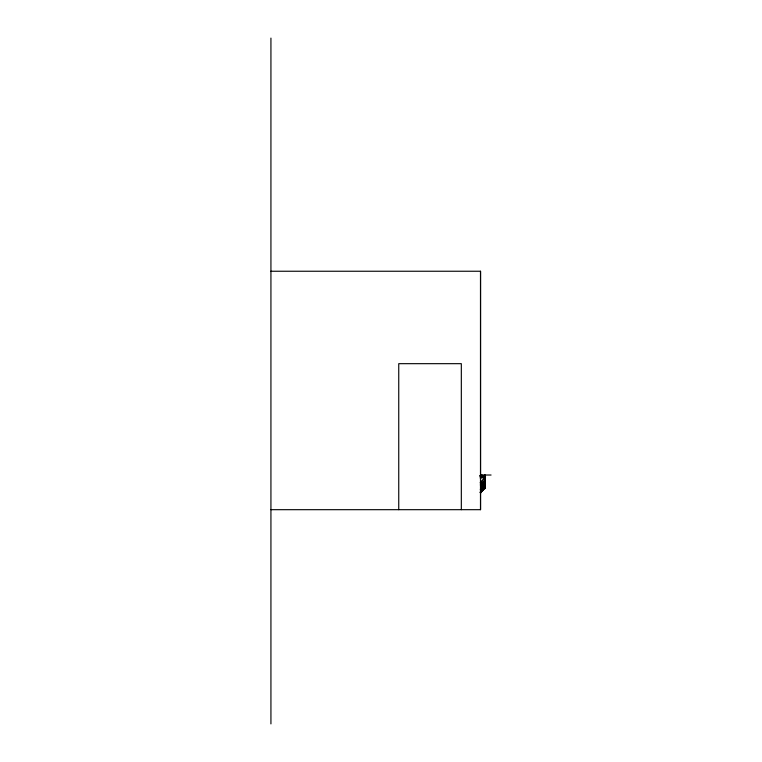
<?xml version="1.0" encoding="UTF-8"?>
<svg xmlns="http://www.w3.org/2000/svg" width="762" height="762" viewBox="0 0 762 762"><rect width="100%" height="100%" fill="white"/><g stroke="black" fill="none" stroke-linecap="round" stroke-linejoin="round"><path stroke-width="1.14" d="M270.929 509.683L480.527 509.683L480.527 271.243L270.929 271.243M480.117 492.328L482.965 488.909L485.08 488.528L485.442 475.831L479.936 475.831L485.442 475.831L485.442 477.86L480.06 477.86M484.889 488.528L485.137 477.86L484.203 481.879L484.889 488.528L485.165 483.918L481.851 484.489L480.603 485.556M480.584 491.242L482.613 488.575L482.784 486.232L485.118 482.222L480.908 482.717L484.013 488.528L480.451 492.881M480.089 476.231L484.518 477.86L484.518 475.831L485.289 475.021L485.346 477.86L485.442 475.831L484.203 481.879L485.099 482.003L484.318 483.784M480.26 492.462L484.442 485.756L485.118 482.222L480.908 482.717L484.822 477.86L484.556 475.831M480.279 489.433L482.784 486.232L485.165 485.87L484.584 487.956L480.641 492.881M480.336 485.051L481.051 482.984L485.099 482.003M485.165 485.87L482.965 488.909L481.393 487.423L481.851 484.489L484.213 482.079M484.442 485.756L485.165 483.918M484.889 488.004L484.556 487.461L482.613 488.575M480.565 492.881L484.203 488.528L483.822 488.175L485.08 488.032M480.46 492.738L484.584 487.956L485.08 488.528M480.565 492.738L484.203 488.528M480.127 482.813L484.822 477.86L484.518 475.831M491.071 475.021L481.117 475.021L484.67 475.831L484.67 475.021M484.822 477.86L484.861 481.965M480.527 271.243L480.527 509.683M461.324 509.683L461.324 363.674L398.745 363.674L398.745 509.683M270.929 38.1L270.929 723.9"/></g></svg>
